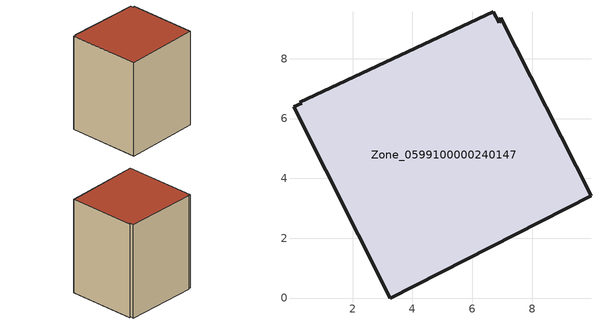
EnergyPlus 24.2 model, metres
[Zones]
Zone_0599100000240147
 floor ground (C_G): 6.71,9.56 6.9,9.2 6.96,9.38 9.97,3.42 3.26,0 0.02,6.4 0.3,6.52 0.23,6.54 z3.22
 wall outside (C_F): 6.71,9.56 0.23,6.54 0.3,6.52 0.02,6.4 3.26,0 9.97,3.42 6.96,9.38 6.9,9.2 6.71,9.56 z3.22:12.79
 roof outside (C_R): 6.9,9.2 6.71,9.56 0.23,6.54 0.3,6.52 0.02,6.4 3.26,0 9.97,3.42 6.96,9.38 z12.79
[BUILDING]
Pand.0599100000240147: North Axis=0; Terrain=City; Loads Convergence Tolerance Value=0.04; Temperature Convergence Tolerance Value=0.4; Solar Distribution=FullExterior; Maximum Number of Warmup Days=25; Minimum Number of Warmup Days=1
[Site:Location]
Rotterdam.The.Hague.AP_ZH_NLD Design_Conditions: Latitude=51.96; Longitude=4.45; Time Zone=1; Elevation=-4.5
[SITE:GROUNDTEMPERATURE:BUILDINGSURFACE]
18, 18, 18, 18, 18, 18, 18, 18, 18, 18, 18, 18
[MATERIAL] Thermal Absorptance=0.9; Solar Absorptance=0.7; Visible Absorptance=0.7
Name | Roughness | Thickness | Conductivity | Density | Specific Heat
G.TC.1946 | MediumSmooth | 0.15 | 1 | 540 | 1210
F.TC.1946 | Rough | 0.3 | 0.857143 | 1920 | 840
R.TC.1946 | MediumRough | 0.2 | 0.909091 | 1500 | 1000
[CONSTRUCTION]
C_G: G.TC.1946
C_F: F.TC.1946
C_R: R.TC.1946
[ZONE]
Zone_0599100000240147: Type=1; Multiplier=1; Ceiling Height=Autocalculate; Volume=Autocalculate; Floor Area=autocalculate; Part of Total Floor Area=Yes
[ZONEINFILTRATION:DESIGNFLOWRATE]
Infil_Zone_0599100000240147: Zone or ZoneList or Space or SpaceList=Zone_0599100000240147; Schedule=AlwaysOn; Design Flow Rate Calculation Method=Flow/Area; Flow Rate per Floor Area=0.003; Constant Term Coefficient=1; Temperature Term Coefficient=0; Velocity Term Coefficient=0; Velocity Squared Term Coefficient=0
[HVACTEMPLATE:ZONE:IDEALLOADSAIRSYSTEM]
Zone_0599100000240147: Maximum Heating Supply Air Temperature=50; Minimum Cooling Supply Air Temperature=13; Maximum Heating Supply Air Humidity Ratio=0.0156; Minimum Cooling Supply Air Humidity Ratio=0.0077; Heating Limit=NoLimit; Cooling Limit=NoLimit; Dehumidification Control Type=ConstantSensibleHeatRatio; Cooling Sensible Heat Ratio=0.7; Dehumidification Setpoint=60; Humidification Control Type=None; Humidification Setpoint=30; Outdoor Air Method=None; Outdoor Air Flow Rate per Person=0.00944; Outdoor Air Flow Rate per Zone Floor Area=0; Outdoor Air Flow Rate per Zone=0; Demand Controlled Ventilation Type=None; Outdoor Air Economizer Type=NoEconomizer; Heat Recovery Type=None; Sensible Heat Recovery Effectiveness=0.7; Latent Heat Recovery Effectiveness=0.65
[ZONECONTROL:THERMOSTAT]
ThermostatControl_Zone_0599100000240147: Zone or ZoneList=Zone_0599100000240147; Control Type Schedule=DualSetpointControlType; Control 1=Thermostat_Zone_0599100000240147; Temperature Difference Between Cutout And Setpoint=0
[THERMOSTATSETPOINT:DUALSETPOINT]
Thermostat_Zone_0599100000240147: Heating Setpoint Temperature Schedule=HeatingSetpoint_Zone_0599100000240147; Cooling Setpoint Temperature Schedule=CoolingSetpoint_Zone_0599100000240147
[SCHEDULE:COMPACT]
HeatingSetpoint_Zone_0599100000240147: Through: 12/31, For: AllDays, Until: 24:00, 21
CoolingSetpoint_Zone_0599100000240147: Through: 12/31, For: AllDays, Until: 24:00, 24
DualSetpointControlType: Through: 12/31, For: AllDays, Until: 24:00, 4
AlwaysOn: Through: 12/31, For: AllDays, Until: 24:00, 1
